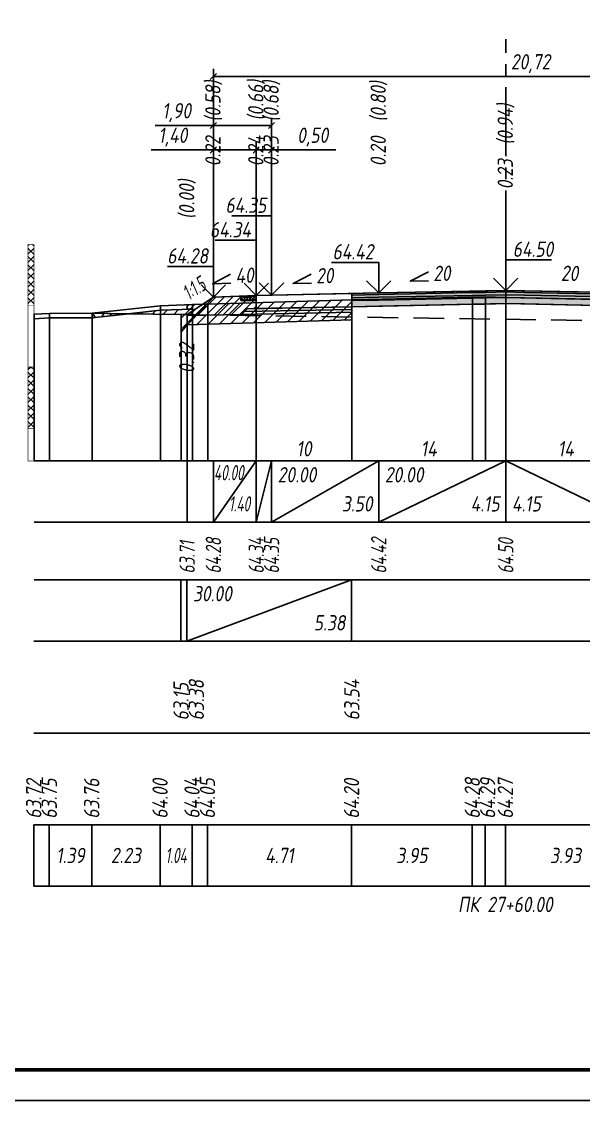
# Model space of a CAD drawing. Extents: x -717 to 1451, y -133302 to 233.
# Drawn here: x 78 to 169.7, y -42737.4 to -42561.2 of the extents above; entities that cross this region are included whole.
import ezdxf
from ezdxf.enums import TextEntityAlignment as Align

# ---------------------------------------------------------------- set-up
doc = ezdxf.new("R2010")
doc.units = 0
doc.linetypes.add('осевая2', pattern=[1.125, 0.75, -0.125, 0.125, -0.125])
doc.linetypes.add('штриховая', pattern=[0.75, 0.5, -0.25])
for name, color, linetype in [('Интерполированный поперечник', 2, 'Continuous'), ('Код_510', 7, 'Continuous'), ('Код_514', 1, 'Continuous'), ('Код_516', 1, 'Continuous'), ('Контур_0', 7, 'Continuous'), ('Контур_2521', 7, 'Continuous'), ('Контур_2564', 7, 'Continuous'), ('Контур_2660', 7, 'Continuous'), ('Контур_2665', 7, 'Continuous'), ('Контур_400', 7, 'Continuous'), ('Контур_508', 7, 'Continuous'), ('Контур_512', 7, 'Continuous'), ('Контур_513', 7, 'Continuous'), ('Контур_818', 7, 'Continuous'), ('Красный поперечник', 1, 'Continuous'), ('Линейка абсолютных высот', 7, 'Continuous'), ('Объём_2501', 7, 'Continuous'), ('Объём_2564', 7, 'Continuous'), ('Объём_2650', 7, 'Continuous'), ('Объём_2660', 7, 'Continuous'), ('Объём_2661', 7, 'Continuous'), ('Объём_2662', 7, 'Continuous'), ('Объём_2663', 7, 'Continuous'), ('Объём_2665', 7, 'Continuous'), ('Объём_2666', 7, 'Continuous'), ('Объём_2753', 7, 'Continuous'), ('Ось', 1, 'осевая2'), ('Откосы', 7, 'Continuous'), ('Отметки покрытия', 7, 'Continuous'), ('Подписи поперечников', 7, 'Continuous'), ('Рабочие отметки', 7, 'Continuous'), ('Рабочие отметки доп.', 7, 'Continuous'), ('Слои выравнивания', 7, 'Continuous'), ('Таблица', 7, 'Continuous'), ('Уклоны проезжей части', 7, 'Continuous'), ('Черный поперечник', 3, 'Continuous')]:
    doc.layers.add(name, color=color, linetype=linetype)
for name, color, linetype, true_color in [('Контур_2540', 2, 'Continuous', 0xffff00), ('Контур_2560', 2, 'Continuous', 0xffff00), ('Контур_2561', 7, 'Continuous', 0xff8040), ('Контур_2562', 3, 'Continuous', 0x00ff00), ('Контур_2563', 7, 'Continuous', 0xff8000), ('Контур_2570', 7, 'Continuous', 0x80ff00), ('Контур_2583', 3, 'Continuous', 0x00ff00), ('Контур_2725', 7, 'Continuous', 0x323232), ('Контур_2736', 4, 'Continuous', 0x00ffff), ('Контур_2737', 4, 'Continuous', 0x00ffff), ('Контур_2738', 4, 'Continuous', 0x00ffff), ('Контур_2739', 4, 'Continuous', 0x00ffff), ('Контур_2741', 4, 'Continuous', 0x00ffff), ('Контур_2742', 4, 'Continuous', 0x00ffff), ('Контур_2743', 4, 'Continuous', 0x00ffff), ('Контур_2744', 7, 'Continuous', 0xa4ffff), ('Контур_2745', 7, 'Continuous', 0xa4ffff), ('Контур_2747', 4, 'Continuous', 0x00ffff), ('Контур_2748', 4, 'Continuous', 0x00ffff), ('Контур_2749', 4, 'Continuous', 0x00ffff), ('Контур_2750', 4, 'Continuous', 0x00ffff), ('Контур_2751', 4, 'Continuous', 0x00ffff), ('Контур_2752', 4, 'Continuous', 0x00ffff), ('Контур_2760', 7, 'Continuous', 0x323232), ('Контур_2761', 7, 'Continuous', 0x323232), ('Контур_2762', 7, 'Continuous', 0x323232), ('Контур_2763', 7, 'Continuous', 0x323232), ('Контур_402', 7, 'Continuous', 0xff6464), ('Контур_703', 4, 'Continuous', 0x00ffff), ('Контур_705', 4, 'Continuous', 0x00ffff), ('Контур_707', 4, 'Continuous', 0x00ffff), ('Контур_720', 131, 'Continuous', 0xaaffff), ('Объём_2500', 7, 'Continuous', 0xc0c0c0), ('Объём_2520', 7, 'Continuous', 0x80ffff), ('Объём_2540', 2, 'Continuous', 0xffff00), ('Объём_2560', 2, 'Continuous', 0xffff00), ('Объём_2561', 7, 'Continuous', 0xff8040), ('Объём_2562', 3, 'Continuous', 0x00ff00), ('Объём_2563', 7, 'Continuous', 0xff8000), ('Объём_2570', 7, 'Continuous', 0x80ff00), ('Объём_2583', 3, 'Continuous', 0x00ff00), ('Объём_2592', 3, 'Continuous', 0x00ff00), ('Объём_2596', 3, 'Continuous', 0x00ff00), ('Объём_2600', 7, 'Continuous', 0x808000), ('Объём_2746', 2, 'Continuous', 0xffff00)]:
    doc.layers.add(name, color=color, linetype=linetype, true_color=true_color)
doc.styles.get("Standard").update_dxf_attribs({"font": 'txt', "height": 2.5})
doc.styles.add('М', font='romand.shx', dxfattribs={"width": 0.8, "oblique": 10, "height": 2.5})
doc.dimstyles.new('ISO-25', dxfattribs={"dimtxt": 2.5, "dimasz": 2.5, "dimexe": 1.25, "dimexo": 0.625, "dimtad": 1, "dimtxsty": 'Standard', "dimcen": 2.5, "dimadec": 0, "dimazin": 0, "dimtfac": 1, "dimtmove": 0, "dimatfit": 3, "dimfxl": 1, "dimarcsym": 0})
pattern_1 = [(45.0000013, (0, 0), (-0.67351924, 0.67351921), []), (135.0000003, (0, 0), (-0.673519222, -0.67351923), [])]

# ---------------------------------------------------------------- blocks, each defined once
blk = doc.blocks.new('_Oblique')
at = {"color": 0, "linetype": 'ByBlock', "lineweight": -2}
blk.add_line((-0.5, -0.5), (0.5, 0.5), dxfattribs=at)
blk = doc.blocks.new('*D995')
at = {"color": 0, "lineweight": -2, "transparency": 16777216}
for p, q in [((109.28, -42605.68), (109.28, -42580.96)), ((116.28, -42605.4), (116.28, -42580.96)), ((109.28, -42582.21), (99.13, -42582.21)), ((116.28, -42582.21), (109.28, -42582.21))]:
    blk.add_line(p, q, dxfattribs=at)
at = {"layer": 'Defpoints', "color": 0, "transparency": 16777216}
for p in [(116.28, -42582.21), (109.28, -42606.31), (116.28, -42606.03)]:
    blk.add_point(p, dxfattribs=at)
at = {"color": 0, "lineweight": -2, "transparency": 16777216, "rotation": 180}
blk.add_blockref('_Oblique', (109.28, -42582.21), dxfattribs=at)
at = {"color": 0, "lineweight": -2, "transparency": 16777216}
blk.add_blockref('_Oblique', (116.28, -42582.21), dxfattribs=at)
at = {"color": 0, "transparency": 16777216, "insert": (102.67, -42580.1), "char_height": 2.5, "width": 8.75, "attachment_point": 5, "style": 'М'}
blk.add_mtext('1,40', dxfattribs=at)
blk = doc.blocks.new('*D997')
at = {"color": 0, "lineweight": -2, "transparency": 16777216}
for p, q in [((116.28, -42605.4), (116.28, -42580.96)), ((118.78, -42605.35), (118.78, -42580.96)), ((116.28, -42582.21), (118.78, -42582.21)), ((118.78, -42582.21), (129.27, -42582.21))]:
    blk.add_line(p, q, dxfattribs=at)
at = {"layer": 'Defpoints', "color": 0, "transparency": 16777216}
for p in [(118.78, -42582.21), (116.28, -42606.03), (118.78, -42605.98)]:
    blk.add_point(p, dxfattribs=at)
at = {"color": 0, "lineweight": -2, "transparency": 16777216, "rotation": 180}
blk.add_blockref('_Oblique', (116.28, -42582.21), dxfattribs=at)
at = {"color": 0, "lineweight": -2, "transparency": 16777216}
blk.add_blockref('_Oblique', (118.78, -42582.21), dxfattribs=at)
at = {"color": 0, "transparency": 16777216, "insert": (125.51, -42580.1), "char_height": 2.5, "width": 9.1667, "attachment_point": 5, "style": 'М'}
blk.add_mtext('0,50', dxfattribs=at)
blk = doc.blocks.new('*D1000')
at = {"color": 0, "lineweight": -2, "transparency": 16777216}
for p, q in [((109.28, -42578.21), (99.75, -42578.21)), ((109.28, -42605.68), (109.28, -42576.96)), ((118.78, -42578.21), (109.28, -42578.21)), ((118.78, -42605.35), (118.78, -42576.96))]:
    blk.add_line(p, q, dxfattribs=at)
at = {"layer": 'Defpoints', "color": 0, "transparency": 16777216}
for p in [(118.78, -42578.21), (109.28, -42606.31), (118.78, -42605.98)]:
    blk.add_point(p, dxfattribs=at)
at = {"color": 0, "lineweight": -2, "transparency": 16777216, "rotation": 180}
blk.add_blockref('_Oblique', (109.28, -42578.21), dxfattribs=at)
at = {"color": 0, "lineweight": -2, "transparency": 16777216}
blk.add_blockref('_Oblique', (118.78, -42578.21), dxfattribs=at)
at = {"color": 0, "transparency": 16777216, "insert": (103.29, -42576.1), "char_height": 2.5, "width": 8.75, "attachment_point": 5, "style": 'М'}
blk.add_mtext('1,90', dxfattribs=at)
blk = doc.blocks.new('*D1001')
at = {"color": 0, "lineweight": -2, "transparency": 16777216}
for p, q in [((109.28, -42605.68), (109.28, -42568.96)), ((212.9, -42605.84), (212.9, -42568.96)), ((109.28, -42570.21), (212.9, -42570.21))]:
    blk.add_line(p, q, dxfattribs=at)
at = {"layer": 'Defpoints', "color": 0, "transparency": 16777216}
for p in [(212.9, -42570.21), (109.28, -42606.31), (212.9, -42606.47)]:
    blk.add_point(p, dxfattribs=at)
at = {"color": 0, "lineweight": -2, "transparency": 16777216, "rotation": 180}
blk.add_blockref('_Oblique', (109.28, -42570.21), dxfattribs=at)
at = {"color": 0, "lineweight": -2, "transparency": 16777216}
blk.add_blockref('_Oblique', (212.9, -42570.21), dxfattribs=at)
at = {"color": 0, "transparency": 16777216, "insert": (161.09, -42568.1), "char_height": 2.5, "width": 12.0833, "attachment_point": 5, "style": 'М'}
blk.add_mtext('20,72', dxfattribs=at)

msp = doc.modelspace()

# ---------------------------------------------------------------- hatches: boundary and pattern name
h = msp.add_hatch()
h.set_pattern_fill('ANSI37', color=256, scale=0.1)
h.set_pattern_definition([(45, (115.03385, -42606.2648), (-0.22451, 0.22451), []), (135, (115.03385, -42606.2648), (-0.22451, -0.22451), [])])
h.paths.add_polyline_path([(113.784, -42606.065), (113.784, -42606.768), (116.284, -42606.769), (116.284, -42605.965), (115.026, -42606.265)])
at = {"layer": 'Линейка абсолютных высот'}
h = msp.add_hatch(dxfattribs=at)
h.set_pattern_fill('ANSI37', scale=0.3, style=0)
h.set_pattern_definition(pattern_1)
h.paths.add_polyline_path([(80, -42607.661), (80, -42597.661), (79, -42597.661), (79, -42607.661)])
h = msp.add_hatch(dxfattribs=at)
h.set_pattern_fill('ANSI37', scale=0.3, style=0)
h.set_pattern_definition(pattern_1)
h.paths.add_polyline_path([(80, -42627.661), (80, -42617.661), (79, -42617.661), (79, -42627.661)])
at = {"layer": 'Объём_2563'}
h = msp.add_hatch(dxfattribs=at)
h.set_pattern_fill('ANSI31', color=256, scale=0.3)
h.paths.add_polyline_path([(109.284, -42606.245), (113.784, -42606.065), (113.784, -42606.768), (116.284, -42606.769), (116.284, -42608.115), (114.784, -42608.145), (113.865, -42609.063), (105, -42609.24), (105, -42609.101)])
at = {"layer": 'Объём_2570'}
h = msp.add_hatch(dxfattribs=at)
h.set_pattern_fill('ANSI31', color=256, scale=0.2)
h.paths.add_polyline_path([(105, -42608.234), (105, -42607.484), (105.847, -42607.453), (105.847, -42608.203)])
at = {"layer": 'Объём_2600'}
h = msp.add_hatch(dxfattribs=at)
h.set_pattern_fill('ANSI31', color=6, scale=0.4)
h.paths.add_polyline_path([(104, -42611.923), (104, -42609.086), (95.458, -42608.961), (100.626, -42608.39), (105.847, -42608.203), (105.847, -42607.453), (108.362, -42607.387), (131.899, -42606.68), (131.899, -42609.954), (105, -42610.761), (105, -42610.779)])
h = msp.add_hatch(dxfattribs=at)
h.set_pattern_fill('HONEY', color=5, scale=0.3)
h.paths.add_polyline_path([(89.463, -42609.623), (89.463, -42608.873), (95.458, -42608.961)])
at = {"layer": 'Слои выравнивания'}
for color, points in [(2, [(131.899, -42605.652), (136.284, -42605.565), (151.629, -42605.258), (153.751, -42605.215), (157.034, -42605.15), (157.034, -42605.4), (153.751, -42605.465), (151.629, -42605.508), (136.284, -42605.815), (131.899, -42605.902)]), (3, [(131.899, -42605.902), (136.284, -42605.815), (151.629, -42605.508), (153.751, -42605.465), (157.034, -42605.4), (157.034, -42605.85), (153.751, -42605.915), (151.629, -42605.958), (136.284, -42606.265), (131.899, -42606.352)]), (4, [(131.899, -42606.352), (136.284, -42606.265), (151.629, -42605.958), (153.751, -42605.915), (157.034, -42605.85), (157.034, -42606.3), (153.751, -42606.365), (151.629, -42606.408), (136.284, -42606.715), (131.899, -42606.802)]), (5, [(131.899, -42606.802), (136.284, -42606.715), (151.629, -42606.408), (153.751, -42606.365), (157.034, -42606.3), (157.034, -42607.3), (153.751, -42607.365), (151.629, -42607.408), (136.284, -42607.715), (131.899, -42607.802)]), (2, [(157.034, -42605.15), (160.11, -42605.211), (176.673, -42605.543), (176.673, -42605.793), (160.11, -42605.461), (157.034, -42605.4)]), (3, [(157.034, -42605.4), (160.11, -42605.461), (176.673, -42605.793), (176.673, -42606.243), (160.11, -42605.911), (157.034, -42605.85)]), (4, [(157.034, -42605.85), (160.11, -42605.911), (176.673, -42606.243), (176.673, -42606.693), (160.11, -42606.361), (157.034, -42606.3)]), (5, [(157.034, -42606.3), (160.11, -42606.361), (176.673, -42606.693), (176.673, -42607.693), (160.11, -42607.361), (157.034, -42607.3)])]:
    msp.add_hatch(color=color, dxfattribs=at).paths.add_polyline_path(points)

# ---------------------------------------------------------------- linework, layer by layer
at = {"flags": 128}
msp.add_lwpolyline([(-30.054, -42737.421), (389.946, -42737.421), (389.946, -42440.421), (-30.054, -42440.421)], close=True, dxfattribs=at)
at = {"const_width": 0.6, "flags": 128}
msp.add_lwpolyline([(-10.054, -42732.421), (384.946, -42732.421), (384.946, -42445.421), (-10.054, -42445.421)], close=True, dxfattribs=at)
msp.add_lwpolyline([(113.784, -42606.065), (113.784, -42606.768), (116.284, -42606.769), (116.284, -42605.965), (115.026, -42606.265), (113.784, -42606.065)])
at = {"layer": 'Интерполированный поперечник', "linetype": 'штриховая', "ltscale": 10, "flags": 128}
msp.add_lwpolyline([(89.463, -42608.873), (209.464, -42610.63)], dxfattribs=at)
at = {"layer": 'Код_510'}
for p, q in [((79.946, -42702.421), (79.946, -42692.421)), ((82.484, -42702.421), (82.484, -42692.421)), ((89.409, -42702.421), (89.409, -42692.421)), ((100.572, -42702.421), (100.572, -42692.421)), ((105.793, -42702.421), (105.793, -42692.421)), ((108.308, -42702.421), (108.308, -42692.421)), ((131.845, -42702.421), (131.845, -42692.421)), ((151.574, -42702.421), (151.574, -42692.421)), ((153.697, -42702.421), (153.697, -42692.421)), ((156.98, -42702.421), (156.98, -42692.421))]:
    msp.add_line(p, q, dxfattribs=at)
at = {"layer": 'Код_514'}
for p, q in [((105, -42643), (105, -42633)), ((109.284, -42643), (109.284, -42633)), ((109.284, -42643), (116.284, -42633)), ((116.284, -42643), (116.284, -42633)), ((116.284, -42643), (118.784, -42633)), ((118.784, -42643), (118.784, -42633)), ((118.784, -42643), (136.284, -42633)), ((136.284, -42643), (136.284, -42633)), ((136.284, -42643), (157.034, -42633)), ((157.034, -42643), (157.034, -42633)), ((157.034, -42633), (177.784, -42643))]:
    msp.add_line(p, q, dxfattribs=at)
at = {"layer": 'Код_516'}
for p, q in [((103.946, -42662.421), (103.946, -42652.421)), ((104.946, -42662.421), (104.946, -42652.421)), ((104.946, -42662.421), (104.946, -42652.421)), ((104.946, -42662.421), (131.845, -42652.421)), ((131.845, -42662.421), (131.845, -42652.421))]:
    msp.add_line(p, q, dxfattribs=at)
at = {"layer": 'Контур_0', "flags": 128}
for points in [[(109.284, -42606.245), (105, -42609.101), (105, -42609.101), (105, -42609.101), (105, -42609.101), (105, -42609.101), (105, -42609.101), (105, -42609.101), (105, -42609.101), (105, -42609.101), (105, -42609.101), (105, -42609.101), (105, -42609.101), (105, -42609.101), (105, -42609.101), (105, -42611.923)], [(109.284, -42606.245), (105, -42609.101), (105, -42609.101), (105, -42609.101), (105, -42609.101), (105, -42609.101), (105, -42609.101), (105, -42609.101), (105, -42609.101), (105, -42609.101), (105, -42609.101), (105, -42609.101), (105, -42609.101), (105, -42609.101), (105, -42609.101), (105, -42611.923), (105, -42611.923), (105, -42609.101), (105, -42609.101), (105, -42609.101), (105, -42609.101), (105, -42609.101), (105, -42609.101), (105, -42609.101), (105, -42609.101), (105, -42609.101), (105, -42609.101), (105, -42609.101), (105, -42609.101), (105, -42609.101)], [(118.784, -42608.065), (116.284, -42608.115), (116.284, -42605.965), (131.899, -42605.652), (131.899, -42607.802), (118.784, -42608.065), (118.784, -42608.065)], [(105, -42609.24), (113.865, -42609.063), (114.784, -42608.145), (116.284, -42608.115)], [(114.784, -42608.145), (131.899, -42607.802), (131.899, -42608.702), (113.865, -42609.063), (114.784, -42608.145), (114.784, -42608.145)]]:
    msp.add_lwpolyline(points, dxfattribs=at)
at = {"layer": 'Контур_2521', "color": 250, "flags": 128}
msp.add_lwpolyline([(114.325, -42608.604), (131.899, -42608.252)], dxfattribs=at)
at = {"layer": 'Контур_2540', "flags": 128}
msp.add_lwpolyline([(113.865, -42609.063), (131.899, -42608.702), (131.899, -42609.954), (105, -42610.761), (105, -42609.24), (113.865, -42609.063), (113.865, -42609.063)], dxfattribs=at)
at = {"layer": 'Контур_2560', "flags": 128}
msp.add_lwpolyline([(109.284, -42606.245), (109.284, -42606.245), (109.284, -42606.245), (116.284, -42605.965)], dxfattribs=at)
at = {"layer": 'Контур_2561', "flags": 128}
msp.add_lwpolyline([(116.284, -42605.965), (116.284, -42605.965), (109.284, -42606.245), (109.284, -42606.245), (116.284, -42605.965)], dxfattribs=at)
at = {"layer": 'Контур_2562', "flags": 128}
msp.add_lwpolyline([(109.284, -42606.245), (109.284, -42606.245), (109.284, -42606.245), (109.284, -42606.245), (109.284, -42606.245)], dxfattribs=at)
at = {"layer": 'Контур_2563', "flags": 128}
msp.add_lwpolyline([(109.284, -42606.245), (116.284, -42605.965), (116.284, -42608.115), (114.784, -42608.145), (113.865, -42609.063), (105, -42609.24), (105, -42609.101), (109.284, -42606.245), (109.284, -42606.245)], dxfattribs=at)
at = {"layer": 'Контур_2564', "flags": 128}
msp.add_lwpolyline([(109.284, -42606.245), (116.284, -42605.965)], dxfattribs=at)
at = {"layer": 'Контур_2570', "flags": 128}
msp.add_lwpolyline([(80, -42609.79), (82.538, -42609.646), (89.463, -42609.623), (89.463, -42609.623), (100.626, -42608.39), (105.847, -42608.203), (105.847, -42607.453), (108.362, -42607.387), (131.899, -42606.68), (151.629, -42606.26), (153.751, -42606.212), (157.034, -42606.289), (176.673, -42606.75), (179.163, -42606.912), (200.148, -42608.139), (200.148, -42608.889), (204.035, -42609.9), (209.464, -42611.38), (209.464, -42611.38), (215.871, -42611.837), (235.794, -42611.724), (244.146, -42611.262), (252.764, -42611.045)], dxfattribs=at)
at = {"layer": 'Контур_2583', "flags": 128}
msp.add_lwpolyline([(104, -42611.923), (105, -42610.779), (105, -42609.101), (104, -42609.101), (104, -42611.923)], dxfattribs=at)
at = {"layer": 'Контур_2660', "flags": 128}
msp.add_lwpolyline([(105, -42610.761), (131.899, -42609.954)], dxfattribs=at)
at = {"layer": 'Контур_2665', "flags": 128}
msp.add_lwpolyline([(109.284, -42606.245), (109.284, -42606.245)], dxfattribs=at)
at = {"layer": 'Контур_2725', "flags": 128}
msp.add_lwpolyline([(131.899, -42607.802), (136.284, -42607.715), (151.629, -42607.408), (153.751, -42607.365), (157.034, -42607.3), (160.11, -42607.361), (176.673, -42607.693)], dxfattribs=at)
at = {"layer": 'Контур_2736', "flags": 128}
msp.add_lwpolyline([(109.284, -42606.245), (105, -42609.101)], dxfattribs=at)
at = {"layer": 'Контур_2737', "flags": 128}
msp.add_lwpolyline([(105, -42609.101), (105, -42609.101)], dxfattribs=at)
at = {"layer": 'Контур_2738', "flags": 128}
msp.add_lwpolyline([(105, -42609.101), (105, -42609.101)], dxfattribs=at)
at = {"layer": 'Контур_2739', "flags": 128}
msp.add_lwpolyline([(105, -42609.101), (105, -42609.101)], dxfattribs=at)
at = {"layer": 'Контур_2741', "flags": 128}
msp.add_lwpolyline([(105, -42609.101), (105, -42609.101)], dxfattribs=at)
at = {"layer": 'Контур_2742', "flags": 128}
msp.add_lwpolyline([(105, -42609.101), (105, -42609.101)], dxfattribs=at)
at = {"layer": 'Контур_2743', "flags": 128}
msp.add_lwpolyline([(105, -42609.101), (105, -42609.101)], dxfattribs=at)
at = {"layer": 'Контур_2744', "flags": 128}
msp.add_lwpolyline([(105, -42609.101), (105, -42609.101)], dxfattribs=at)
msp.add_lwpolyline([(105, -42609.101), (105, -42609.101)], dxfattribs=at)
msp.add_lwpolyline([(105, -42609.101), (105, -42609.101)], dxfattribs=at)
msp.add_lwpolyline([(105, -42609.101), (105, -42609.101)], dxfattribs=at)
msp.add_lwpolyline([(105, -42609.101), (105, -42609.101)], dxfattribs=at)
msp.add_lwpolyline([(105, -42609.101), (105, -42609.101)], dxfattribs=at)
at = {"layer": 'Контур_2745', "flags": 128}
msp.add_lwpolyline([(105, -42609.101), (105, -42609.101)], dxfattribs=at)
msp.add_lwpolyline([(105, -42609.101), (105, -42609.101)], dxfattribs=at)
msp.add_lwpolyline([(105, -42609.101), (105, -42609.101)], dxfattribs=at)
msp.add_lwpolyline([(105, -42609.101), (105, -42609.101)], dxfattribs=at)
msp.add_lwpolyline([(105, -42609.101), (105, -42609.101)], dxfattribs=at)
msp.add_lwpolyline([(105, -42609.101), (105, -42609.101)], dxfattribs=at)
at = {"layer": 'Контур_2747', "flags": 128}
msp.add_lwpolyline([(105, -42609.101), (105, -42609.101)], dxfattribs=at)
at = {"layer": 'Контур_2748', "flags": 128}
msp.add_lwpolyline([(105, -42609.101), (105, -42609.101)], dxfattribs=at)
at = {"layer": 'Контур_2749', "flags": 128}
msp.add_lwpolyline([(105, -42609.101), (105, -42609.101)], dxfattribs=at)
at = {"layer": 'Контур_2750', "flags": 128}
msp.add_lwpolyline([(105, -42609.101), (105, -42609.101)], dxfattribs=at)
at = {"layer": 'Контур_2751', "flags": 128}
msp.add_lwpolyline([(105, -42609.101), (105, -42609.101)], dxfattribs=at)
at = {"layer": 'Контур_2752', "flags": 128}
msp.add_lwpolyline([(105, -42609.101), (105, -42609.101)], dxfattribs=at)
at = {"layer": 'Контур_2760', "flags": 128}
msp.add_lwpolyline([(131.899, -42605.652), (136.284, -42605.565), (151.629, -42605.258), (153.751, -42605.215), (157.034, -42605.15), (160.11, -42605.211), (176.673, -42605.543)], dxfattribs=at)
at = {"layer": 'Контур_2761', "flags": 128}
msp.add_lwpolyline([(131.899, -42605.902), (136.284, -42605.815), (151.629, -42605.508), (153.751, -42605.465), (157.034, -42605.4), (160.11, -42605.461), (176.673, -42605.793)], dxfattribs=at)
at = {"layer": 'Контур_2762', "flags": 128}
msp.add_lwpolyline([(131.899, -42606.352), (136.284, -42606.265), (151.629, -42605.958), (153.751, -42605.915), (157.034, -42605.85), (160.11, -42605.911), (176.673, -42606.243)], dxfattribs=at)
at = {"layer": 'Контур_2763', "flags": 128}
msp.add_lwpolyline([(131.899, -42606.802), (136.284, -42606.715), (151.629, -42606.408), (153.751, -42606.365), (157.034, -42606.3), (160.11, -42606.361), (176.673, -42606.693)], dxfattribs=at)
at = {"layer": 'Контур_400', "flags": 128}
for points in [[(116.284, -42605.965), (118.784, -42605.915), (118.784, -42605.915), (118.784, -42605.915), (118.784, -42605.915), (118.784, -42605.915), (118.784, -42605.915), (136.284, -42605.565), (157.034, -42605.15)], [(157.034, -42605.15), (177.784, -42605.565), (195.284, -42605.915), (195.284, -42605.915), (195.284, -42605.915), (195.284, -42605.915), (203.405, -42606.077), (203.405, -42606.077), (205.905, -42606.127)]]:
    msp.add_lwpolyline(points, dxfattribs=at)
at = {"layer": 'Контур_402', "flags": 128}
msp.add_lwpolyline([(105, -42610.761), (131.899, -42609.954), (131.899, -42607.802), (157.034, -42607.3), (176.673, -42607.693), (176.673, -42609.789), (219.923, -42611.086)], dxfattribs=at)
at = {"layer": 'Контур_508', "flags": 128}
msp.add_lwpolyline([(104, -42611.923), (105, -42610.779), (105, -42610.761), (131.899, -42609.954), (131.899, -42607.802), (157.034, -42607.3), (176.673, -42607.693), (176.673, -42609.789), (219.923, -42611.086), (222.794, -42613), (224.794, -42613), (227.764, -42611.02)], dxfattribs=at)
at = {"layer": 'Контур_512', "flags": 128}
msp.add_lwpolyline([(104, -42611.923), (105, -42610.779), (105, -42610.761), (131.899, -42609.954)], dxfattribs=at)
at = {"layer": 'Контур_513', "flags": 128}
msp.add_lwpolyline([(104, -42611.923), (105, -42610.779), (105, -42610.761), (131.899, -42609.954), (131.899, -42607.802), (157.034, -42607.3), (176.673, -42607.693), (176.673, -42609.789), (219.923, -42611.086), (222.794, -42613), (224.794, -42613), (227.764, -42611.02)], dxfattribs=at)
at = {"layer": 'Контур_703', "flags": 128}
for points in [[(109.284, -42606.245), (105, -42609.101)], [(105, -42609.101), (105, -42611.923)]]:
    msp.add_lwpolyline(points, dxfattribs=at)
at = {"layer": 'Контур_705', "flags": 128}
msp.add_lwpolyline([(105, -42609.101), (105, -42609.101)], dxfattribs=at)
at = {"layer": 'Контур_707', "flags": 128}
msp.add_lwpolyline([(105, -42611.923), (105, -42609.101)], dxfattribs=at)
at = {"layer": 'Контур_720', "flags": 128}
msp.add_lwpolyline([(105, -42611.923), (105, -42611.923)], dxfattribs=at)
at = {"layer": 'Контур_818', "flags": 128}
msp.add_lwpolyline([(105, -42608.234), (105.847, -42608.203), (105.847, -42607.453), (108.362, -42607.387), (131.899, -42606.68), (151.629, -42606.26), (153.751, -42606.212), (157.034, -42606.289), (176.673, -42606.75), (179.163, -42606.912), (200.148, -42608.139), (200.148, -42608.889), (204.035, -42609.9), (209.464, -42611.38), (209.464, -42611.38), (215.871, -42611.837), (227.764, -42611.77)], dxfattribs=at)
at = {"layer": 'Красный поперечник'}
for p, q in [((105, -42609.101), (109.284, -42606.245)), ((109.284, -42606.245), (116.284, -42605.965)), ((116.284, -42605.965), (118.784, -42605.915)), ((118.784, -42605.915), (136.284, -42605.565)), ((136.284, -42605.565), (157.034, -42605.15)), ((157.034, -42605.15), (177.784, -42605.565)), ((131.899, -42609.954), (131.899, -42633)), ((105, -42610.761), (105, -42633)), ((105, -42610.779), (105, -42633)), ((104, -42611.923), (104, -42633))]:
    msp.add_line(p, q, dxfattribs=at)
at = {"layer": 'Линейка абсолютных высот', "color": 7, "const_width": 0.1, "flags": 128}
for points in [[(80, -42607.661), (80, -42597.661), (79, -42597.661), (79, -42607.661), (80, -42607.661)], [(80, -42617.661), (80, -42607.661), (79, -42607.661), (79, -42617.661), (80, -42617.661)], [(80, -42627.661), (80, -42617.661), (79, -42617.661), (79, -42627.661), (80, -42627.661)], [(80, -42633), (80, -42627.661), (79, -42627.661), (79, -42633), (80, -42633)]]:
    msp.add_lwpolyline(points, dxfattribs=at)
at = {"layer": 'Объём_2500', "flags": 128}
msp.add_lwpolyline([(118.784, -42608.065), (116.284, -42608.115), (116.284, -42605.965), (131.899, -42605.652), (131.899, -42607.802), (118.784, -42608.065), (118.784, -42608.065)], dxfattribs=at)
at = {"layer": 'Объём_2501', "flags": 128}
for points in [[(116.284, -42605.965), (118.784, -42605.915), (118.784, -42605.915), (118.784, -42605.915), (118.784, -42605.915), (118.784, -42605.915), (118.784, -42605.915), (136.284, -42605.565), (157.034, -42605.15)], [(157.034, -42605.15), (177.784, -42605.565), (195.284, -42605.915), (195.284, -42605.915), (195.284, -42605.915), (195.284, -42605.915), (203.405, -42606.077), (203.405, -42606.077), (205.905, -42606.127)]]:
    msp.add_lwpolyline(points, dxfattribs=at)
at = {"layer": 'Объём_2520', "color": 250, "flags": 128}
msp.add_lwpolyline([(114.784, -42608.145), (131.899, -42607.802), (131.899, -42608.702), (113.865, -42609.063), (114.784, -42608.145), (114.784, -42608.145)], dxfattribs=at)
at = {"layer": 'Объём_2540', "flags": 128}
msp.add_lwpolyline([(113.865, -42609.063), (131.899, -42608.702), (131.899, -42609.954), (105, -42610.761), (105, -42609.24), (113.865, -42609.063), (113.865, -42609.063)], dxfattribs=at)
at = {"layer": 'Объём_2560', "flags": 128}
msp.add_lwpolyline([(109.284, -42606.245), (109.284, -42606.245), (109.284, -42606.245), (116.284, -42605.965)], dxfattribs=at)
at = {"layer": 'Объём_2561', "flags": 128}
msp.add_lwpolyline([(116.284, -42605.965), (116.284, -42605.965), (109.284, -42606.245), (109.284, -42606.245), (116.284, -42605.965)], dxfattribs=at)
at = {"layer": 'Объём_2562', "flags": 128}
msp.add_lwpolyline([(109.284, -42606.245), (109.284, -42606.245), (109.284, -42606.245), (109.284, -42606.245), (109.284, -42606.245)], dxfattribs=at)
at = {"layer": 'Объём_2563', "color": 250, "flags": 128}
msp.add_lwpolyline([(109.284, -42606.245), (113.784, -42606.065), (113.784, -42606.768), (116.284, -42606.769), (116.284, -42608.115), (114.784, -42608.145), (113.865, -42609.063), (105, -42609.24), (105, -42609.101), (109.284, -42606.245), (109.284, -42606.245)], dxfattribs=at)
at = {"layer": 'Объём_2564', "flags": 128}
msp.add_lwpolyline([(109.284, -42606.245), (116.284, -42605.965)], dxfattribs=at)
at = {"layer": 'Объём_2570', "flags": 128}
msp.add_lwpolyline([(105, -42608.234), (105, -42607.484), (105.847, -42607.453), (105.847, -42608.203), (105, -42608.234), (105, -42608.234)], dxfattribs=at)
at = {"layer": 'Объём_2583', "flags": 128}
msp.add_lwpolyline([(104, -42611.923), (105, -42610.779), (105, -42609.101), (104, -42609.101), (104, -42611.923)], dxfattribs=at)
at = {"layer": 'Объём_2592', "flags": 128}
msp.add_lwpolyline([(105, -42609.101), (105, -42611.923), (105, -42609.101)], dxfattribs=at)
at = {"layer": 'Объём_2596', "flags": 128}
msp.add_lwpolyline([(105, -42609.101), (105, -42611.923), (105, -42609.101)], dxfattribs=at)
at = {"layer": 'Объём_2600', "color": 5, "flags": 128}
msp.add_lwpolyline([(89.463, -42609.623), (89.463, -42608.873), (95.458, -42608.961), (89.463, -42609.623), (89.463, -42609.623)], dxfattribs=at)
at = {"layer": 'Объём_2650', "color": 6, "flags": 128}
msp.add_lwpolyline([(104, -42611.923), (104, -42609.086), (95.458, -42608.961), (100.626, -42608.39), (105.847, -42608.203), (105.847, -42607.453), (108.362, -42607.387), (131.899, -42606.68), (131.899, -42609.954), (105, -42610.761), (105, -42610.779), (104, -42611.923), (104, -42611.923)], dxfattribs=at)
at = {"layer": 'Объём_2660', "flags": 128}
msp.add_lwpolyline([(105, -42610.761), (131.899, -42609.954)], dxfattribs=at)
at = {"layer": 'Объём_2661', "flags": 128}
msp.add_lwpolyline([(109.284, -42606.245), (105, -42609.101), (105, -42610.839)], dxfattribs=at)
at = {"layer": 'Объём_2662', "flags": 128}
msp.add_lwpolyline([(105, -42610.839), (105, -42609.101)], dxfattribs=at)
at = {"layer": 'Объём_2663', "flags": 128}
msp.add_lwpolyline([(105, -42610.839), (105, -42611.923), (105, -42610.839)], dxfattribs=at)
at = {"layer": 'Объём_2665', "flags": 128}
msp.add_lwpolyline([(109.284, -42606.245), (109.284, -42606.245)], dxfattribs=at)
at = {"layer": 'Объём_2666', "flags": 128}
msp.add_lwpolyline([(109.284, -42606.245), (105, -42610.839)], dxfattribs=at)
at = {"layer": 'Объём_2746', "flags": 128}
msp.add_lwpolyline([(108.362, -42607.387), (131.899, -42606.68), (131.899, -42609.954), (105, -42610.761), (105, -42609.101), (107.538, -42607.409), (108.362, -42607.387), (108.362, -42607.387)], dxfattribs=at)
at = {"layer": 'Объём_2753', "flags": 128}
msp.add_lwpolyline([(131.899, -42605.652), (131.899, -42605.652)], dxfattribs=at)
at = {"layer": 'Ось', "ltscale": 15}
msp.add_line((157.034, -42616.971), (157.034, -42564.121), dxfattribs=at)
at = {"layer": 'Откосы', "color": 1, "flags": 128}
for points in [[(112.151, -42603.976), (109.154, -42604.096), (112.091, -42602.477)], [(125.308, -42603.973), (122.309, -42604.033), (125.278, -42602.473)], [(144.433, -42603.591), (141.434, -42603.651), (144.403, -42602.091)]]:
    msp.add_lwpolyline(points, dxfattribs=at)
at = {"layer": 'Отметки покрытия', "color": 1}
for p, q in [((118.784, -42592.965), (112.284, -42592.965)), ((118.784, -42605.915), (118.784, -42592.965)), ((116.284, -42596.965), (109.584, -42596.965)), ((116.284, -42605.965), (116.284, -42596.965)), ((136.284, -42600.565), (128.584, -42600.565)), ((136.284, -42605.565), (136.284, -42600.565)), ((157.034, -42605.15), (157.034, -42600.15)), ((157.034, -42600.15), (164.534, -42600.15)), ((109.284, -42601.245), (101.784, -42601.245)), ((109.284, -42606.245), (109.284, -42601.245)), ((109.284, -42606.245), (107.284, -42604.245)), ((109.284, -42606.245), (111.284, -42604.245)), ((116.284, -42605.965), (114.284, -42603.965)), ((116.284, -42605.965), (118.284, -42603.965)), ((118.784, -42605.915), (116.784, -42603.915)), ((118.784, -42605.915), (120.784, -42603.915)), ((136.284, -42605.565), (134.284, -42603.565)), ((136.284, -42605.565), (138.284, -42603.565)), ((157.034, -42605.15), (155.034, -42603.15)), ((157.034, -42605.15), (159.034, -42603.15))]:
    msp.add_line(p, q, dxfattribs=at)
at = {"layer": 'Слои выравнивания'}
for p, q in [((116.284, -42605.965), (116.284, -42633)), ((131.899, -42605.652), (131.899, -42633)), ((157.034, -42605.15), (157.034, -42633))]:
    msp.add_line(p, q, dxfattribs=at)
at = {"layer": 'Слои выравнивания', "color": 2, "flags": 128}
for points in [[(131.899, -42605.652), (136.284, -42605.565), (151.629, -42605.258), (153.751, -42605.215), (157.034, -42605.15), (157.034, -42605.4), (153.751, -42605.465), (151.629, -42605.508), (136.284, -42605.815), (131.899, -42605.902)], [(157.034, -42605.15), (160.11, -42605.211), (176.673, -42605.543), (176.673, -42605.793), (160.11, -42605.461), (157.034, -42605.4)]]:
    msp.add_lwpolyline(points, close=True, dxfattribs=at)
at = {"layer": 'Слои выравнивания', "color": 3, "flags": 128}
for points in [[(131.899, -42605.902), (136.284, -42605.815), (151.629, -42605.508), (153.751, -42605.465), (157.034, -42605.4), (157.034, -42605.85), (153.751, -42605.915), (151.629, -42605.958), (136.284, -42606.265), (131.899, -42606.352)], [(157.034, -42605.4), (160.11, -42605.461), (176.673, -42605.793), (176.673, -42606.243), (160.11, -42605.911), (157.034, -42605.85)]]:
    msp.add_lwpolyline(points, close=True, dxfattribs=at)
at = {"layer": 'Слои выравнивания', "color": 4, "flags": 128}
for points in [[(131.899, -42606.352), (136.284, -42606.265), (151.629, -42605.958), (153.751, -42605.915), (157.034, -42605.85), (157.034, -42606.3), (153.751, -42606.365), (151.629, -42606.408), (136.284, -42606.715), (131.899, -42606.802)], [(157.034, -42605.85), (160.11, -42605.911), (176.673, -42606.243), (176.673, -42606.693), (160.11, -42606.361), (157.034, -42606.3)]]:
    msp.add_lwpolyline(points, close=True, dxfattribs=at)
at = {"layer": 'Слои выравнивания', "color": 5, "flags": 128}
for points in [[(131.899, -42606.802), (136.284, -42606.715), (151.629, -42606.408), (153.751, -42606.365), (157.034, -42606.3), (157.034, -42607.3), (153.751, -42607.365), (151.629, -42607.408), (136.284, -42607.715), (131.899, -42607.802)], [(157.034, -42606.3), (160.11, -42606.361), (176.673, -42606.693), (176.673, -42607.693), (160.11, -42607.361), (157.034, -42607.3)]]:
    msp.add_lwpolyline(points, close=True, dxfattribs=at)
at = {"layer": 'Таблица'}
for p, q in [((80, -42633), (252.764, -42633)), ((80, -42643), (252.764, -42643)), ((80, -42652.421), (252.764, -42652.421)), ((79.946, -42662.421), (252.71, -42662.421)), ((79.946, -42677.421), (252.71, -42677.421)), ((79.946, -42692.421), (252.71, -42692.421)), ((79.946, -42702.421), (252.71, -42702.421))]:
    msp.add_line(p, q, dxfattribs=at)
at = {"layer": 'Черный поперечник', "color": 7}
for p, q in [((151.629, -42606.26), (151.629, -42633)), ((153.751, -42606.212), (153.751, -42633)), ((157.034, -42606.289), (157.034, -42633)), ((100.626, -42607.64), (100.626, -42633)), ((105.847, -42607.453), (105.847, -42633)), ((108.362, -42607.387), (108.362, -42633)), ((131.899, -42606.68), (131.899, -42633)), ((80, -42609.04), (80, -42633)), ((82.538, -42608.896), (82.538, -42633)), ((89.463, -42608.873), (89.463, -42633))]:
    msp.add_line(p, q, dxfattribs=at)
at = {"layer": 'Черный поперечник', "flags": 128}
msp.add_lwpolyline([(80, -42609.04), (82.538, -42608.896), (89.463, -42608.873), (100.626, -42607.64), (105.847, -42607.453), (108.362, -42607.387), (131.899, -42606.68), (151.629, -42606.26), (153.751, -42606.212), (157.034, -42606.289), (176.673, -42606.75), (179.163, -42606.912), (200.148, -42608.139), (204.035, -42609.15), (209.464, -42610.63), (215.871, -42611.087), (235.794, -42610.974), (244.146, -42610.512), (252.764, -42610.295)], dxfattribs=at)

# ---------------------------------------------------------------- texts
at = {"layer": 'Код_510', "style": 'М', "oblique": 10, "width": 0.8}
for s, p in [('63.72', (79.946, -42691.421)), ('63.75', (82.484, -42691.421)), ('63.76', (89.409, -42691.421)), ('64.00', (100.572, -42691.421)), ('64.04', (105.793, -42691.421)), ('64.05', (108.308, -42691.421)), ('64.20', (131.845, -42691.421)), ('64.28', (151.574, -42691.421)), ('64.29', (154.074, -42691.421)), ('64.27', (156.98, -42691.421))]:
    msp.add_text(s, height=2.5, rotation=90, dxfattribs=at).set_placement(p, align=Align.MIDDLE_LEFT)
at = {"layer": 'Код_510', "style": 'М', "oblique": 10}
for s, width, p in [('1.39', 0.8, (85.946, -42697.421)), ('2.23', 0.8, (94.99, -42697.421)), ('1.04', 0.6, (103.182, -42697.421)), ('4.71', 0.8, (120.076, -42697.421)), ('3.95', 0.8, (141.71, -42697.421)), ('3.93', 0.8, (166.799, -42697.421))]:
    msp.add_text(s, height=2.5, dxfattribs=dict(at, width=width)).set_placement(p, align=Align.MIDDLE_CENTER)
at = {"layer": 'Код_514', "style": 'М', "oblique": 10}
for s, width, p in [('40.00', 0.6, (109.369, -42633.657)), ('20.00', 0.8, (119.784, -42634)), ('20.00', 0.8, (137.284, -42634))]:
    msp.add_text(s, height=2.5, dxfattribs=dict(at, width=width)).set_placement(p, align=Align.TOP_LEFT)
for s, width, p in [('1.40', 0.6, (115.284, -42642)), ('3.50', 0.8, (135.284, -42642)), ('4.15', 0.8, (156.034, -42642))]:
    msp.add_text(s, height=2.5, dxfattribs=dict(at, width=width)).set_placement(p, align=Align.BOTTOM_RIGHT)
at = {"layer": 'Код_514', "style": 'М', "oblique": 10, "width": 0.8}
msp.add_text('4.15', height=2.5, dxfattribs=at).set_placement((158.034, -42642), align=Align.BOTTOM_LEFT)
at = {"layer": 'Код_514', "style": 'М', "oblique": 10, "width": 0.7}
for s, p in [('64.35', (118.784, -42651.382)), ('63.71', (105, -42651.382)), ('64.28', (109.284, -42651.382)), ('64.34', (116.284, -42651.382)), ('64.42', (136.284, -42651.382)), ('64.50', (157.034, -42651.382))]:
    msp.add_text(s, height=2.5, rotation=90, dxfattribs=at).set_placement(p, align=Align.MIDDLE_LEFT)
at = {"layer": 'Код_516', "style": 'М', "oblique": 10, "width": 0.8}
msp.add_text('30.00', height=2.5, dxfattribs=at).set_placement((105.946, -42653.421), align=Align.TOP_LEFT)
msp.add_text('5.38', height=2.5, dxfattribs=at).set_placement((130.845, -42661.421), align=Align.BOTTOM_RIGHT)
for s, p in [('63.15', (104, -42675.371)), ('63.38', (106.5, -42675.371)), ('63.54', (131.899, -42675.371))]:
    msp.add_text(s, height=2.5, rotation=90, dxfattribs=at).set_placement(p, align=Align.MIDDLE_LEFT)
at = {"layer": 'Отметки покрытия', "color": 1, "style": 'М', "oblique": 10, "width": 0.8}
for s, p in [('64.35', (117.925, -42593.234)), ('64.34', (115.425, -42597.234)), ('64.42', (135.425, -42600.834)), ('64.28', (108.425, -42601.514))]:
    msp.add_text(s, height=2.5, dxfattribs=at).set_placement(p, align=Align.BOTTOM_RIGHT)
msp.add_text('64.50', height=2.5, dxfattribs=at).set_placement((158.175, -42600.419), align=Align.BOTTOM_LEFT)
at = {"layer": 'Подписи поперечников', "style": 'М', "oblique": 10, "width": 0.8}
msp.add_text('ПК 27+60.00', height=2.5, dxfattribs=at).set_placement((156.98, -42707.421), align=Align.BOTTOM_CENTER)
at = {"layer": 'Рабочие отметки', "color": 1, "style": 'М', "oblique": 10, "width": 0.8}
for s, p in [('0.22', (109.206, -42584.877)), ('0.24', (116.206, -42584.877)), ('0.23', (118.706, -42584.877)), ('0.20', (136.206, -42584.877)), ('0.23', (156.956, -42588.637))]:
    msp.add_text(s, height=2.5, rotation=90, dxfattribs=at).set_placement(p, align=Align.MIDDLE_LEFT)
msp.add_text('0.32', height=2.5, rotation=90, dxfattribs=at).set_placement((104.922, -42613.719), align=Align.MIDDLE_RIGHT)
at = {"layer": 'Рабочие отметки доп.', "color": 1, "style": 'М', "oblique": 10, "width": 0.8}
for s, p in [('(0.58)', (109.206, -42577.577)), ('(0.66)', (116.206, -42577.377)), ('(0.68)', (118.706, -42577.577)), ('(0.80)', (136.206, -42577.577)), ('(0.94)', (156.956, -42581.337)), ('(0.00)', (104.922, -42593.478))]:
    msp.add_text(s, height=2.5, rotation=90, dxfattribs=at).set_placement(p, align=Align.MIDDLE_LEFT)
at = {"layer": 'Слои выравнивания', "style": 'М', "oblique": 10, "width": 0.8}
for s, p in [('10', (124.091, -42633)), ('14', (144.466, -42633)), ('14', (166.854, -42633))]:
    msp.add_text(s, height=2.5, dxfattribs=at).set_placement(p, align=Align.BOTTOM_CENTER)
at = {"layer": 'Уклоны проезжей части', "color": 1, "style": 'М', "oblique": 10}
for s, rotation, width, p in [('20', 1.14576, 0.8, (146.639, -42604.358)), ('20', 358.85423, 0.8, (167.429, -42604.358)), ('1:1.5', 33.69007, 0.6, (107.223, -42606.488)), ('40', 2.29061, 0.8, (114.456, -42604.692)), ('20', 1.14576, 0.8, (127.514, -42604.74))]:
    msp.add_text(s, height=2.5, rotation=rotation, dxfattribs=dict(at, width=width)).set_placement(p, align=Align.BOTTOM_CENTER)

# ---------------------------------------------------------------- dimensions: what is measured, and where the dimension line sits
at = {"color": 5}
dim = msp.add_linear_dim(base=(212.905, -42570.212), p1=(109.284, -42606.307), p2=(212.905, -42606.47), angle=180, dimstyle='ISO-25', override={"dimasz": 1, "dimlfac": 0.2, "dimzin": 0, "dimtxsty": 'М', "dimblk1": 'Oblique', "dimblk2": 'Oblique', "dimsah": 1}, dxfattribs=at)
dim.commit()
dim.dimension.update_dxf_attribs({"geometry": '*D1001', "text_midpoint": (161.094, -42568.099)})
for base, p1, p2, picture, middle in [((118.784, -42578.212), (109.284, -42606.307), (118.784, -42605.977), '*D1000', (103.29, -42578.212)), ((116.284, -42582.212), (109.284, -42606.307), (116.284, -42606.027), '*D995', (102.666, -42582.212)), ((118.784, -42582.212), (116.284, -42606.027), (118.784, -42605.977), '*D997', (125.51, -42582.212))]:
    dim = msp.add_linear_dim(base=base, p1=p1, p2=p2, angle=180, dimstyle='ISO-25', override={"dimasz": 1, "dimlfac": 0.2, "dimzin": 0, "dimtxsty": 'М', "dimblk1": 'Oblique', "dimblk2": 'Oblique', "dimsah": 1}, dxfattribs=at)
    dim.commit()
    dim.dimension.update_dxf_attribs({"geometry": picture, "text_midpoint": middle, "dimtype": 160})

doc.saveas('drawing.dxf')
